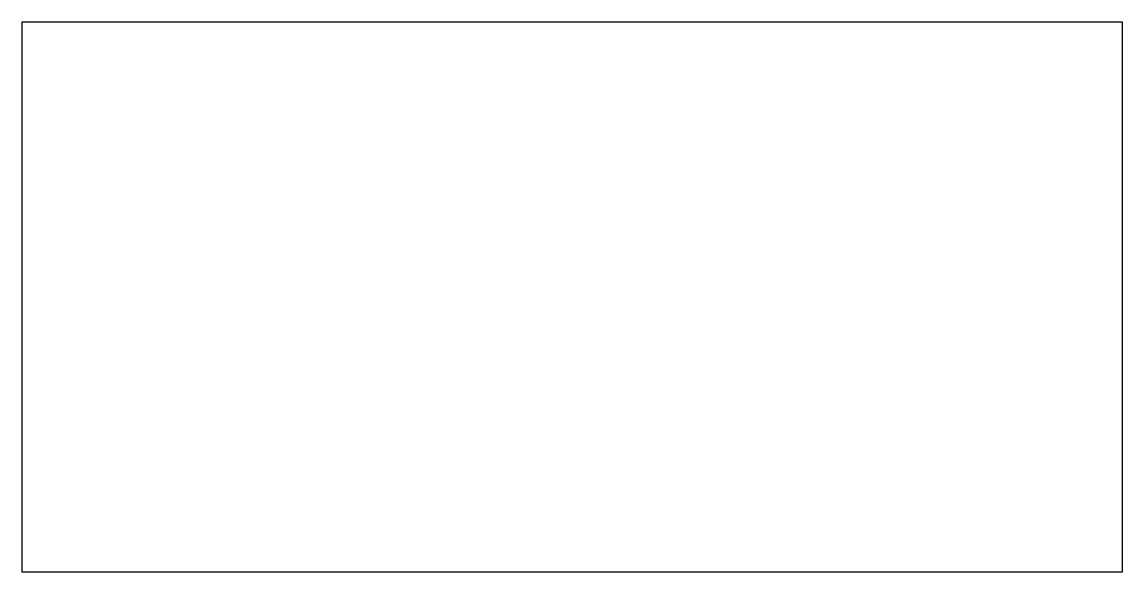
# Model space of a CAD drawing. Header units: millimetres. Extents: x 6 to 16, y 7 to 12.
import ezdxf

# ---------------------------------------------------------------- set-up
doc = ezdxf.new("R2010")
doc.units = ezdxf.units.MM
doc.layers.get('0').update_dxf_attribs({"linetype": 'CONTINUOUS'})
picture_1 = doc.add_image_def('image1.png', size_in_pixel=(10, 5))

# ---------------------------------------------------------------- blocks, each defined once
blk = doc.blocks.new('B')
image = blk.add_image(picture_1, insert=(1, 2), size_in_units=(10, 5))

msp = doc.modelspace()

# ---------------------------------------------------------------- block references
msp.add_blockref('B', (5, 5))

doc.saveas('drawing.dxf')
